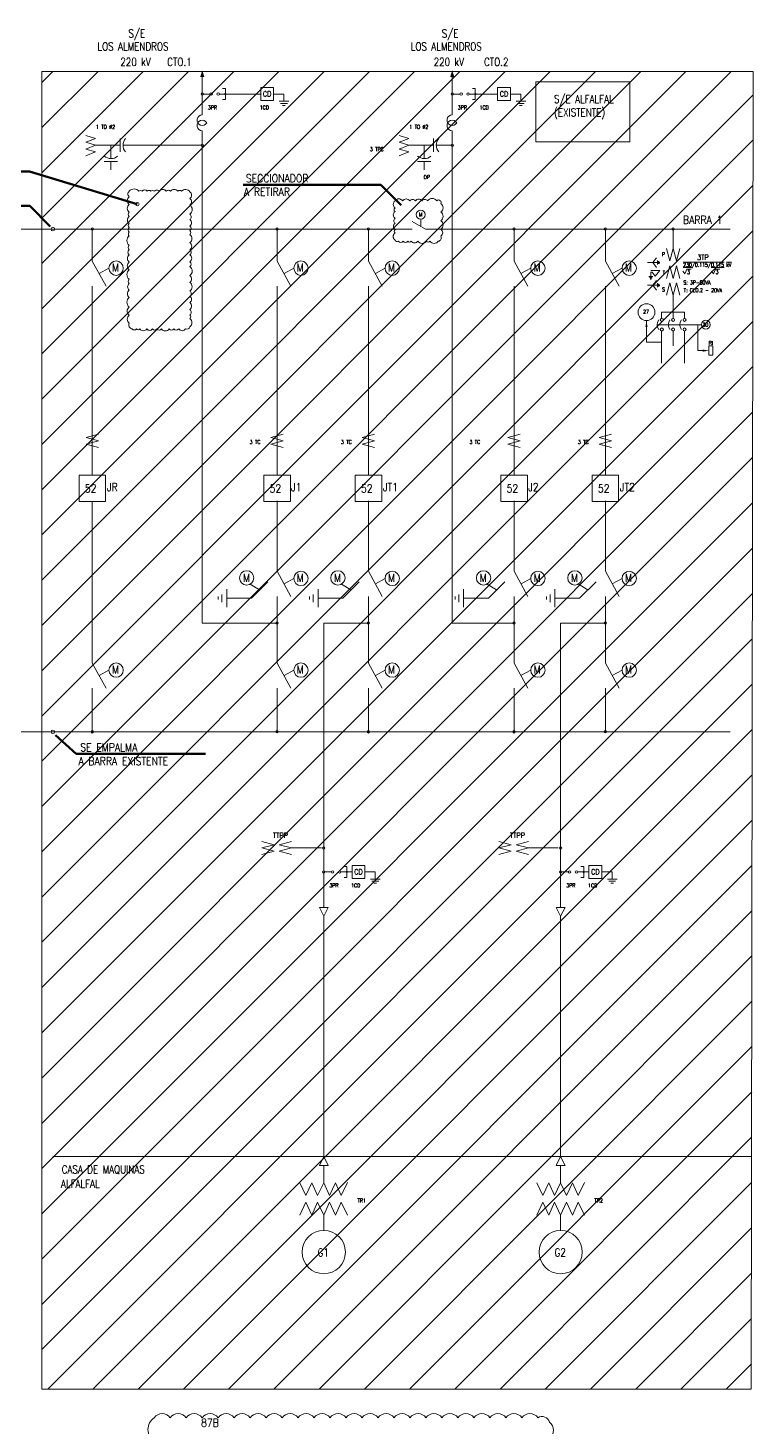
# Model space of a CAD drawing. Header units: millimetres. Extents: x -901 to 884, y -95 to 676.
# Drawn here: x 657.3 to 884, y 238.1 to 675.6 of the extents above; entities that cross this region are included whole.
import ezdxf
from ezdxf.enums import TextEntityAlignment as Align

# ---------------------------------------------------------------- set-up
doc = ezdxf.new("R2010")
doc.units = ezdxf.units.MM
doc.header["$LTSCALE"] = 10
for name, color, linetype, lineweight in [('710-LT-PLA-151_R3 - EQUIPOS', 134, 'Continuous', 5), ('EL-EQUIPOS ELECTRICOS', 3, 'Continuous', 0), ('EL-NIVEL-220kV', 84, 'Continuous', 0), ('IG-SIMBOLOGIAS', 151, 'Continuous', 0), ('IG-TEXTOS', 2, 'Continuous', 0)]:
    doc.layers.add(name, color=color, linetype=linetype, lineweight=lineweight)
doc.styles.add('CADE200 (2.0x1.7)', font='romans.shx', dxfattribs={"width": 0.85, "height": 0.4})
doc.styles.add('CADE200 (2.5x2.0)', font='romans.shx', dxfattribs={"width": 0.8, "height": 0.5})
doc.styles.add('Romans', font='romans.shx')
doc.styles.add('Style-romans', font='romans.shx')
doc.dimstyles.new('Copy of Cade-200', dxfattribs={"dimscale": 0.005, "dimtxt": 0.5, "dimasz": 0.5, "dimexe": 0.25, "dimexo": 0.25, "dimgap": 0.25, "dimtad": 1, "dimdec": 1, "dimzin": 11, "dimdsep": 46, "dimtxsty": 'Style-romans', "dimcen": 0.09, "dimclrd": 9, "dimclre": 9, "dimclrt": 2, "dimadec": 0, "dimazin": 3, "dimtfac": 1, "dimtdec": 1, "dimtmove": 0, "dimatfit": 3, "dimfxl": 1, "dimfrac": 2, "dimtzin": 11, "dimlwd": 0, "dimlwe": 0, "dimarcsym": 0})

# ---------------------------------------------------------------- blocks, each defined once
blk = doc.blocks.new('INT. PODER')
at = {"layer": 'EL-EQUIPOS ELECTRICOS', "color": 3}
for p, q in [((437.63, 495.41), (437.63, 499.29)), ((437.63, 483.23), (437.63, 487.11))]:
    blk.add_line(p, q, dxfattribs=at)
blk.add_lwpolyline([(433.49, 495.41), (433.49, 487.11), (441.78, 487.11), (441.78, 495.41)], close=True, dxfattribs=at)
at = {"layer": 'IG-TEXTOS', "style": 'Romans', "width": 0.85}
blk.add_text('52', height=2.5, dxfattribs=at).set_placement((435.3, 489.99))
blk = doc.blocks.new('DESC. PAT')
at = {"layer": 'EL-EQUIPOS ELECTRICOS', "color": 3}
for p, q in [((437.63, 445.54), (437.63, 448.97)), ((437.63, 433.71), (437.63, 437.7)), ((425.6, 437.17), (429.59, 437.17))]:
    blk.add_line(p, q, dxfattribs=at)
for points in [[(429.59, 437.17), (434.71, 442.25)], [(437.63, 445.54), (441.96, 437.7)], [(425.6, 437.17), (421.86, 437.17)]]:
    blk.add_lwpolyline(points, dxfattribs=at)
at = {"layer": 'IG-SIMBOLOGIAS', "color": 151}
for points in [[(439.8, 441.62), (442.84, 443.32)], [(419.19, 437.63), (419.19, 436.7)], [(420.35, 438.33), (420.35, 435.89)], [(421.86, 439.95), (421.86, 434.38)]]:
    blk.add_lwpolyline(points, dxfattribs=at)
blk.add_circle((445.08, 443.32), 2.24, dxfattribs=at)
at = {"layer": 'IG-TEXTOS', "style": 'Romans', "width": 0.85}
blk.add_text('M', height=2.5, dxfattribs=at).set_placement((443.78, 442.27))

msp = doc.modelspace()

# ---------------------------------------------------------------- hatches: boundary and pattern name
at = {"layer": 'EL-NIVEL-220kV'}
h = msp.add_hatch(dxfattribs=at)
h.set_pattern_fill('_USER', color=256, style=0)
h.set_pattern_definition([(225, (541.907, -83.367), (7.07107, -7.07107), [])])
h.paths.add_polyline_path([(883.99, 661.99), (661.63, 661.99), (661.63, 250.3), (883.45, 250.3)])

# ---------------------------------------------------------------- linework, layer by layer
for p, q in [((711.76, 660.75), (711.76, 648.44)), ((789.92, 660.75), (789.92, 648.44)), ((714.16, 654.97), (712.13, 654.97)), ((718.97, 654.97), (717.1, 654.97)), ((730.03, 654.97), (718.97, 654.97)), ((737.3, 654.97), (734.03, 654.97)), ((738.81, 652.7), (735.79, 652.7)), ((738.38, 652.05), (736.22, 652.05)), ((737.3, 654.97), (737.3, 652.7)), ((792.32, 654.97), (790.29, 654.97)), ((797.13, 654.97), (795.26, 654.97)), ((804.13, 654.97), (797.13, 654.97)), ((811.39, 654.97), (808.12, 654.97)), ((812.9, 652.7), (809.88, 652.7)), ((812.47, 652.05), (810.31, 652.05)), ((811.39, 654.97), (811.39, 652.7)), ((737.73, 651.41), (736.87, 651.41)), ((811.82, 651.41), (810.96, 651.41)), ((711.76, 643.49), (711.76, 489.68)), ((789.92, 643.49), (789.92, 489.68)), ((675.34, 641.99, 0), (678.33, 641.09, 0)), ((678.33, 641.09, 0), (675.34, 639.89, 0)), ((675.34, 639.89, 0), (678.33, 638.99, 0)), ((678.33, 638.99, 0), (675.34, 637.79, 0)), ((686.07, 638.99, 0), (678.33, 638.99, 0)), ((683.19, 638.99, 0), (683.19, 634.78, 0)), ((686.07, 641.08, 0), (686.07, 636.9, 0)), ((711.76, 638.99, 0), (686.98, 638.99, 0)), ((773.31, 641.99, 0), (776.31, 641.09, 0)), ((776.31, 641.09, 0), (773.31, 639.89, 0)), ((773.31, 639.89, 0), (776.31, 638.99, 0)), ((776.31, 638.99, 0), (773.31, 637.79, 0)), ((784.05, 638.99, 0), (776.31, 638.99, 0)), ((781.16, 638.99, 0), (781.16, 634.78, 0)), ((784.05, 641.08, 0), (784.05, 636.9, 0)), ((789.92, 638.99, 0), (784.95, 638.99, 0)), ((675.34, 637.79, 0), (678.33, 636.89, 0)), ((678.33, 636.89, 0), (675.34, 635.69, 0)), ((773.31, 637.79, 0), (776.31, 636.89, 0)), ((776.31, 636.89, 0), (773.31, 635.69, 0)), ((681.1, 633.88, 0), (685.28, 633.88, 0)), ((683.19, 633.88, 0), (683.19, 631.25, 0)), ((779.08, 633.88, 0), (783.26, 633.88, 0)), ((781.17, 633.88, 0), (781.17, 631.25, 0)), ((665.05, 612.77), (777.41, 612.77)), ((677.37, 606.21), (677.37, 612.77)), ((735.16, 606.21), (735.16, 612.77)), ((763.72, 606.21), (763.72, 612.77)), ((781.54, 612.77), (777.41, 615.19)), ((780.09, 615.91), (780.09, 613.84)), ((781.54, 612.77), (876.82, 612.77)), ((809.26, 606.21), (809.26, 612.77)), ((837.82, 606.21), (837.82, 612.77)), ((858.99, 606.7), (858.99, 612.77)), ((677.37, 602.78), (677.37, 606.21)), ((735.16, 602.78), (735.16, 606.21)), ((763.72, 602.78), (763.72, 606.21)), ((809.26, 602.78), (809.26, 606.21)), ((837.82, 602.78), (837.82, 606.21)), ((852.64, 602.32), (853.84, 603.83)), ((856.92, 606.7), (857.96, 602.84)), ((857.96, 602.84), (858.99, 606.7)), ((858.99, 606.7), (860.03, 602.84)), ((860.03, 602.84), (861.06, 606.7)), ((850.96, 602.32), (854.15, 602.32)), ((851.98, 599.84), (854.86, 599.84)), ((852.64, 602.32), (853.84, 600.81)), ((853.42, 598.03), (854.86, 599.84)), ((854.15, 602.32), (854.15, 602.92)), ((854.15, 602.32), (854.15, 601.72)), ((854.45, 601.89), (854.45, 602.75)), ((854.75, 602.07), (854.75, 602.57)), ((856.92, 597.38), (857.96, 601.25)), ((857.96, 601.25), (858.99, 597.38)), ((858.99, 597.38), (860.03, 601.25)), ((860.03, 601.25), (861.06, 597.38)), ((862.07, 599.59), (862.68, 598.77)), ((862.68, 598.77), (863.31, 600.21)), ((863.31, 600.21), (864.63, 600.21)), ((871.03, 599.62), (871.64, 598.81)), ((871.64, 598.81), (872.28, 600.24)), ((872.28, 600.24), (873.59, 600.24)), ((850.96, 595.23), (854.15, 595.23)), ((852.03, 597.93), (851.43, 597.93)), ((851.6, 597.63), (852.46, 597.63)), ((851.78, 597.33), (852.28, 597.33)), ((851.95, 597.03), (852.11, 597.03)), ((852.03, 599.29), (852.03, 597.93)), ((852.03, 599.29), (852.41, 599.29)), ((852.03, 597.93), (852.63, 597.93)), ((852.41, 599.29), (853.42, 598.03)), ((852.64, 595.23), (853.84, 596.74)), ((852.64, 595.23), (853.84, 593.72)), ((854.15, 595.23), (854.15, 595.83)), ((854.15, 595.23), (854.15, 594.63)), ((854.45, 594.8), (854.45, 595.65)), ((854.75, 594.97), (854.75, 595.48)), ((856.92, 592.1), (857.96, 595.96)), ((857.96, 595.96), (858.99, 592.1)), ((858.99, 592.1), (860.03, 595.96)), ((860.03, 595.96), (861.06, 592.1)), ((677.37, 590.95), (677.37, 594.94)), ((677.37, 590.95), (677.37, 535.89)), ((735.16, 590.95), (735.16, 594.94)), ((735.16, 590.95), (735.16, 535.89)), ((763.72, 590.95), (763.72, 594.94)), ((763.72, 590.95), (763.72, 535.89)), ((809.26, 590.95), (809.26, 594.94)), ((809.26, 590.95), (809.26, 535.89)), ((837.82, 590.95), (837.82, 594.94)), ((837.82, 590.95), (837.82, 535.89)), ((858.99, 592.1), (858.99, 586.8)), ((862.51, 586.8), (855.4, 586.8)), ((855.4, 584.88), (855.4, 586.8)), ((858.99, 584.88), (858.99, 586.8)), ((862.51, 584.88), (862.51, 586.8)), ((850.67, 584.18), (850.67, 577.43)), ((867.88, 582.9), (853.97, 582.9)), ((866.71, 574.8), (866.71, 582.9)), ((855.4, 570.91), (855.4, 580.92)), ((858.99, 576.28), (858.99, 580.92)), ((862.51, 570.91), (862.51, 580.92)), ((855.4, 577.43), (850.67, 577.43)), ((868.31, 574.8), (866.71, 574.8)), ((675.44, 547.61), (679.3, 548.65)), ((679.3, 546.57), (675.44, 547.61)), ((733.23, 547.61), (737.1, 548.65)), ((737.1, 546.57), (733.23, 547.61)), ((761.79, 547.61), (765.65, 548.65)), ((765.65, 546.57), (761.79, 547.61)), ((807.33, 547.61), (811.19, 548.65)), ((811.19, 546.57), (807.33, 547.61)), ((835.88, 547.61), (839.75, 548.65)), ((839.75, 546.57), (835.88, 547.61)), ((675.44, 545.54), (679.3, 546.57)), ((679.3, 544.5), (675.44, 545.54)), ((733.23, 545.54), (737.1, 546.57)), ((737.1, 544.5), (733.23, 545.54)), ((761.79, 545.54), (765.65, 546.57)), ((765.65, 544.5), (761.79, 545.54)), ((807.33, 545.54), (811.19, 546.57)), ((811.19, 544.5), (807.33, 545.54)), ((835.88, 545.54), (839.75, 546.57)), ((839.75, 544.5), (835.88, 545.54)), ((677.37, 527.6), (677.37, 480.61)), ((735.16, 527.89), (735.16, 509.26)), ((763.72, 527.89), (763.72, 509.26)), ((809.26, 527.89), (809.26, 509.26)), ((837.82, 527.89), (837.82, 509.26)), ((735.16, 497.99), (735.16, 480.61)), ((809.26, 496), (809.26, 480.61)), ((763.72, 494), (763.72, 480.61)), ((837.82, 494), (837.82, 480.61)), ((735.16, 489.68), (711.76, 489.68)), ((763.72, 489.68), (749.74, 489.68)), ((749.74, 400.82), (749.74, 489.68)), ((809.26, 489.68), (789.92, 489.68)), ((837.82, 489.68), (823.83, 489.68)), ((823.83, 400.82), (823.83, 489.68)), ((677.37, 477.18), (677.37, 480.61)), ((735.16, 477.18), (735.16, 480.61)), ((763.72, 477.18), (763.72, 480.61)), ((809.26, 477.18), (809.26, 480.61)), ((837.82, 477.18), (837.82, 480.61)), ((677.37, 465.36), (677.37, 469.34)), ((735.16, 465.36), (735.16, 469.34)), ((763.72, 465.36), (763.72, 469.34)), ((809.26, 465.36), (809.26, 469.34)), ((837.82, 465.36), (837.82, 469.34)), ((677.37, 465.36), (677.37, 455.68)), ((735.16, 465.36), (735.16, 455.68)), ((763.72, 465.36), (763.72, 455.68)), ((809.26, 465.36), (809.26, 455.68)), ((837.82, 465.36), (837.82, 455.68)), ((665.05, 455.68), (665.05, 455.68)), ((665.05, 455.68), (876.82, 455.68)), ((730.36, 421.45), (734.23, 420.41)), ((734.23, 420.41), (730.36, 419.38)), ((739.68, 421.45), (735.82, 420.41)), ((735.82, 420.41), (739.68, 419.38)), ((804.46, 421.45), (808.32, 420.41)), ((808.32, 420.41), (804.46, 419.38)), ((813.77, 421.45), (809.91, 420.41)), ((809.91, 420.41), (813.77, 419.38)), ((730.36, 419.38), (734.23, 418.34)), ((734.23, 418.34), (730.36, 417.31)), ((739.68, 419.38), (735.82, 418.34)), ((735.82, 418.34), (739.68, 417.31)), ((739.68, 419.38), (749.01, 419.38)), ((804.46, 419.38), (808.32, 418.34)), ((808.32, 418.34), (804.46, 417.31)), ((813.77, 419.38), (809.91, 418.34)), ((809.91, 418.34), (813.77, 417.31)), ((813.77, 419.38), (823.1, 419.38)), ((752.14, 411.9), (750.11, 411.9)), ((756.94, 411.9), (755.07, 411.9)), ((758.59, 411.9), (756.94, 411.9)), ((765.85, 411.9), (762.59, 411.9)), ((765.85, 411.9), (765.85, 409.63)), ((826.23, 411.9), (824.2, 411.9)), ((831.04, 411.9), (829.17, 411.9)), ((832.68, 411.9), (831.04, 411.9)), ((839.95, 411.9), (836.68, 411.9)), ((839.95, 411.9), (839.95, 409.63)), ((767.36, 409.63), (764.35, 409.63)), ((766.93, 408.99), (764.78, 408.99)), ((766.29, 408.34), (765.42, 408.34)), ((841.46, 409.63), (838.44, 409.63)), ((841.03, 408.99), (838.87, 408.99)), ((840.38, 408.34), (839.52, 408.34)), ((749.74, 323), (749.74, 398.04)), ((823.83, 323), (823.83, 398.04)), ((665.05, 323), (883.54, 323)), ((749.74, 314.78), (749.74, 320.22)), ((823.83, 314.78), (823.83, 320.22)), ((749.74, 304.67), (749.74, 299.89)), ((823.83, 304.67), (823.83, 299.89))]:
    msp.add_line(p, q, dxfattribs=at)
for points in [[(883.45, 250.3), (661.63, 250.3), (661.63, 661.99), (883.99, 661.99)], [(734.03, 656.97), (730.03, 656.97), (730.03, 652.97), (734.03, 652.97)], [(808.12, 656.97), (804.13, 656.97), (804.13, 652.97), (808.12, 652.97)], [(816.04, 658.8), (845.51, 658.8), (845.51, 640.06), (816.04, 640.06)], [(871.42, 576.25), (870.21, 576.25), (870.21, 573.34), (871.42, 573.34)], [(762.59, 413.9), (758.59, 413.9), (758.59, 409.9), (762.59, 409.9)], [(836.68, 413.9), (832.68, 413.9), (832.68, 409.9), (836.68, 409.9)], [(751.11, 400.82), (749.74, 398.04), (748.37, 400.82)], [(825.21, 400.82), (823.83, 398.04), (822.46, 400.82)], [(751.11, 320.22), (749.74, 323), (748.37, 320.22)], [(825.21, 320.22), (823.83, 323), (822.46, 320.22)]]:
    msp.add_lwpolyline(points, close=True, dxfattribs=at)
for points in [[(718.12, 653.26), (718.97, 653.26), (718.97, 656.68), (718.12, 656.68)], [(796.29, 653.26), (797.13, 653.26), (797.13, 656.68), (796.29, 656.68)], [(574.19, 612.77), (665.05, 612.77)], [(677.37, 602.78), (681.7, 594.94)], [(679.54, 598.86), (682.58, 600.56)], [(735.16, 602.78), (739.49, 594.94)], [(737.33, 598.86), (740.37, 600.56)], [(763.72, 602.78), (768.05, 594.94)], [(765.89, 598.86), (768.93, 600.56)], [(809.26, 602.78), (813.59, 594.94)], [(811.42, 598.86), (814.47, 600.56)], [(837.82, 602.78), (842.15, 594.94)], [(839.98, 598.86), (843.03, 600.56)], [(729.68, 500), (726.71, 501.82)], [(758.24, 500), (755.27, 501.82)], [(803.78, 500), (800.8, 501.82)], [(832.33, 500), (829.36, 501.82)], [(677.37, 477.18), (681.7, 469.34)], [(735.16, 477.18), (739.49, 469.34)], [(763.72, 477.18), (768.05, 469.34)], [(809.26, 477.18), (813.59, 469.34)], [(837.82, 477.18), (842.15, 469.34)], [(679.54, 473.26), (682.58, 474.96)], [(737.33, 473.26), (740.37, 474.96)], [(765.89, 473.26), (768.93, 474.96)], [(811.42, 473.26), (814.47, 474.96)], [(839.98, 473.26), (843.03, 474.96)], [(665.6, 455.68), (-42.24, 455.68)], [(756.1, 410.19), (756.94, 410.19), (756.94, 413.61), (756.1, 413.61)], [(830.19, 410.19), (831.04, 410.19), (831.04, 413.61), (830.19, 413.61)], [(742.28, 314.79), (744.15, 310.78), (746.01, 314.78), (747.79, 310.76), (749.74, 314.78), (751.54, 310.78), (753.4, 314.78), (755.18, 310.76), (757.22, 314.83)], [(816.37, 314.79), (818.25, 310.78), (820.11, 314.78), (821.89, 310.76), (823.83, 314.78), (825.64, 310.78), (827.5, 314.78), (829.28, 310.76), (831.32, 314.83)], [(742.28, 304.66), (744.15, 308.67), (746.01, 304.67), (747.79, 308.69), (749.74, 304.67), (751.54, 308.67), (753.4, 304.67), (755.18, 308.69), (757.22, 304.62)], [(816.37, 304.66), (818.25, 308.67), (820.11, 304.67), (821.89, 308.69), (823.83, 304.67), (825.64, 308.67), (827.5, 304.67), (829.28, 308.69), (831.32, 304.62)]]:
    msp.add_lwpolyline(points, dxfattribs=at)
for points in [[(711.76, 655.34, -1), (711.76, 654.6, -1), (711.76, 655.34)], [(718.97, 655.15, 1), (718.97, 654.79, 1), (718.97, 655.15)], [(789.92, 655.34, -1), (789.92, 654.6, -1), (789.92, 655.34)], [(797.13, 655.15, 1), (797.13, 654.79, 1), (797.13, 655.15)], [(711.76, 639.35, -1), (711.76, 638.62, -1), (711.76, 639.35)], [(789.92, 639.35, -1), (789.92, 638.62, -1), (789.92, 639.35)], [(691.99, 620.57, 1), (690.89, 620.57, 1), (691.99, 620.57)], [(665.6, 612.77, 1), (664.49, 612.77, 1), (665.6, 612.77)], [(677.73, 612.77, 1), (677, 612.77, 1), (677.73, 612.77)], [(735.53, 612.77, 1), (734.79, 612.77, 1), (735.53, 612.77)], [(764.08, 612.77, 1), (763.35, 612.77, 1), (764.08, 612.77)], [(809.62, 612.77, 1), (808.89, 612.77, 1), (809.62, 612.77)], [(838.18, 612.77, 1), (837.44, 612.77, 1), (838.18, 612.77)], [(859.36, 612.77, 1), (858.63, 612.77, 1), (859.36, 612.77)], [(735.53, 489.68, 1), (734.8, 489.68, 1), (735.53, 489.68)], [(764.09, 489.68, 1), (763.35, 489.68, 1), (764.09, 489.68)], [(809.63, 489.68, 1), (808.89, 489.68, 1), (809.63, 489.68)], [(838.18, 489.68, 1), (837.45, 489.68, 1), (838.18, 489.68)], [(665.6, 455.68, 1), (664.49, 455.68, 1), (665.6, 455.68)], [(677.74, 455.68, 1), (677, 455.68, 1), (677.74, 455.68)], [(735.53, 455.68, 1), (734.8, 455.68, 1), (735.53, 455.68)], [(764.09, 455.68, 1), (763.35, 455.68, 1), (764.09, 455.68)], [(809.63, 455.68, 1), (808.89, 455.68, 1), (809.63, 455.68)], [(838.18, 455.68, 1), (837.45, 455.68, 1), (838.18, 455.68)], [(749.74, 419.74, -1), (749.74, 419.01, -1), (749.74, 419.74)], [(823.83, 419.74, -1), (823.83, 419.01, -1), (823.83, 419.74)], [(749.74, 412.27, -1), (749.74, 411.54, -1), (749.74, 412.27)], [(756.94, 412.08, 1), (756.94, 411.72, 1), (756.94, 412.08)], [(823.83, 412.27, -1), (823.83, 411.54, -1), (823.83, 412.27)], [(831.04, 412.08, 1), (831.04, 411.72, 1), (831.04, 412.08)]]:
    msp.add_lwpolyline(points, format="xyb", dxfattribs=at)
for points in [[(688.94, 624.57, -0.520567), (691.92, 624.57, -0.520567), (692.92, 624.57, -0.520567), (694.57, 624.57, -0.520567), (695.69, 624.57, -0.520567), (696.73, 624.57, -0.520567), (698.3, 624.57, -0.520567), (700.51, 624.57, -0.520567), (701.85, 624.57, -0.520567), (704.12, 624.57, -0.520567), (705.29, 624.57, -0.520567), (707.87, 624.4, -0.520567), (707.87, 622.32, -0.520567), (707.87, 620.29, -0.520567), (707.87, 617.42, -0.520567), (707.87, 615.73, -0.520567), (707.87, 613.73, -0.520567), (707.87, 612.3, -0.520567), (707.87, 611.02, -0.520567), (707.87, 608.57, -0.520567), (707.87, 606.3, -0.520567), (707.87, 604.75, -0.520567), (707.87, 602.53, -0.520567), (707.87, 601.09, -0.520567), (707.87, 598.25, -0.520567), (707.87, 596.1, -0.520567), (707.87, 593.39, -0.520567), (707.87, 591.77, -0.520567), (707.87, 589.83, -0.520567), (707.87, 587.65, -0.520567), (707.87, 585.86, -0.520567), (707.87, 584.75, -0.520567), (707.87, 582.26, -0.520567), (706.54, 581.58, -0.520567), (704.38, 581.58, -0.520567), (702.88, 581.58, -0.520567), (701.39, 581.58, -0.520567), (699.03, 581.58, -0.520567), (697.54, 581.58, -0.520567), (696.21, 581.58, -0.520567), (694.4, 581.58, -0.520567), (692.22, 581.58, -0.520567), (691.17, 581.58, -0.520567), (689.87, 581.58, -0.520567), (688.94, 583.38, -0.520567), (688.94, 585.84, -0.520567), (688.94, 588.45, -0.520567), (688.94, 591.37, -0.520567), (688.94, 593.72, -0.520567), (688.94, 595.72, -0.520567), (688.94, 597.08, -0.520567), (688.94, 600.02, -0.520567), (688.94, 602.48, -0.520567), (688.94, 604.7, -0.520567), (688.94, 606.36, -0.520567), (688.94, 607.7, -0.520567), (688.94, 610.66, -0.520567), (688.94, 611.77, -0.520567), (688.94, 613.26, -0.520567), (688.94, 614.49, -0.520567), (688.94, 616.7, -0.520567), (688.94, 618.07, -0.520567), (688.94, 620.45, -0.520567), (688.94, 622.86, -0.520567)], [(772.04, 621.6, -0.520567), (774.42, 621.6, -0.520567), (776.66, 621.6, -0.520567), (778.41, 621.6, -0.520567), (780.43, 621.6, -0.520567), (782.21, 621.6, -0.520567), (785.07, 621.6, -0.520567), (786.2, 621.6, -0.520567), (786.37, 620.74, -0.520567), (786.37, 618.12, -0.520567), (786.37, 615.39, -0.520567), (786.37, 612.72, -0.520567), (786.37, 610.56, -0.520567), (785.57, 608.97, -0.520567), (782.93, 608.97, -0.520567), (781.79, 608.97, -0.520567), (779.2, 608.97, -0.520567), (777.11, 608.97, -0.520567), (776.01, 608.97, -0.520567), (774.57, 608.97, -0.520567), (773.05, 608.97, -0.520567), (772.04, 609.34, -0.520567), (772.04, 611.56, -0.520567), (772.04, 612.6, -0.520567), (772.04, 614.62, -0.520567), (772.04, 616.15, -0.520567), (772.04, 618.22, -0.520567), (772.04, 619.41, -0.520567)]]:
    msp.add_lwpolyline(points, format="xyb", close=True, dxfattribs=at)
for centre, radius in [((714.54, 654.97), 0.382), ((716.72, 654.97), 0.382), ((792.71, 654.97), 0.382), ((794.88, 654.97), 0.382), ((780.09, 617.3), 1.4), ((684.82, 600.56), 2.24), ((742.61, 600.56), 2.24), ((771.17, 600.56), 2.24), ((816.71, 600.56), 2.24), ((845.27, 600.56), 2.24), ((850.67, 586.8), 2.62), ((855.47, 584.4), 0.48), ((855.47, 581.4), 0.48), ((858.99, 584.4), 0.48), ((858.99, 581.4), 0.48), ((862.58, 584.4), 0.48), ((862.58, 581.4), 0.48), ((869.25, 582.9), 1.37), ((725.62, 503.78), 2.24), ((754.17, 503.78), 2.24), ((799.71, 503.78), 2.24), ((828.27, 503.78), 2.24), ((684.82, 474.96), 2.24), ((742.61, 474.96), 2.24), ((771.17, 474.96), 2.24), ((816.71, 474.96), 2.24), ((845.27, 474.96), 2.24), ((752.52, 411.9), 0.382), ((754.69, 411.9), 0.382), ((826.61, 411.9), 0.382), ((828.79, 411.9), 0.382), ((749.74, 293.12), 6.77), ((823.83, 293.12), 6.77)]:
    msp.add_circle(centre, radius, dxfattribs=at)
for centre, radius, start, end in [((711.76, 646.79, 0), 1.65, 90, 330.0823), ((789.92, 646.79, 0), 1.65, 90, 330.0823), ((711.76, 645.14, 0), 1.65, 29.9177, 270), ((789.92, 645.14, 0), 1.65, 29.9177, 270), ((690.04, 638.99, 0), 3.07, 136.9564, 222.8253), ((788.02, 638.99, 0), 3.07, 136.9564, 222.8253), ((683.19, 637.85, 0), 3.07, 226.9564, 312.8253), ((781.17, 637.85, 0), 3.07, 226.9564, 312.8253), ((856.36, 582.9), 2.39, 141.2847, 218.7153), ((859.88, 582.9), 2.39, 141.2847, 218.7153), ((863.47, 582.9), 2.39, 141.2847, 218.7153)]:
    msp.add_arc(centre, radius, start, end, dxfattribs=at)
at = {"layer": 'EL-NIVEL-220kV', "extrusion": (0, 0, -1)}
for points in [[(-711.1, 660.25), (-712.43, 660.25), (-711.76, 662.4)], [(-789.26, 660.25), (-790.59, 660.25), (-789.92, 662.4)], [(-850.33, 582.18), (-851, 582.18), (-850.67, 584.18)]]:
    msp.add_solid(points, dxfattribs=at)
at = {"layer": 'EL-NIVEL-220kV'}
msp.add_solid([(868.21, 574.46), (868.21, 575.13), (870.21, 574.8)], dxfattribs=at)
at = {"layer": 'IG-SIMBOLOGIAS'}
msp.add_lwpolyline([(696.72, 233.91, -0.520567), (696.72, 241.35, -0.520567), (701.72, 241.35, -0.520567), (706.72, 241.35, -0.520567), (711.72, 241.35, -0.520567), (716.72, 241.35, -0.520567), (721.72, 241.35, -0.520567), (726.72, 241.35, -0.520567), (731.72, 241.35, -0.520567), (736.72, 241.35, -0.520567), (741.72, 241.35, -0.520567), (746.72, 241.35, -0.520567), (751.72, 241.35, -0.520567), (756.72, 241.35, -0.520567), (761.72, 241.35, -0.520567), (766.72, 241.35, -0.520567), (771.72, 241.35, -0.520567), (776.72, 241.35, -0.520567), (781.72, 241.35, -0.520567), (786.72, 241.35, -0.520567), (791.72, 241.35, -0.520567), (796.72, 241.35, -0.520567), (801.72, 241.35, -0.520567), (806.72, 241.35, -0.520567), (811.72, 241.35, -0.520567), (816.72, 241.35, -0.520567), (820.3, 239.93, -0.520567), (820.3, 234.93, -0.520567)], format="xyb", dxfattribs=at)

# ---------------------------------------------------------------- block references
at = {"layer": 'EL-NIVEL-220kV'}
for name, p in [('INT. PODER', (239.74, 40.49)), ('INT. PODER', (297.53, 40.49)), ('INT. PODER', (326.09, 40.49)), ('INT. PODER', (371.63, 40.49)), ('INT. PODER', (400.18, 40.49)), ('DESC. PAT', (297.53, 60.29)), ('DESC. PAT', (326.09, 60.29)), ('DESC. PAT', (371.63, 60.29)), ('DESC. PAT', (400.18, 60.29))]:
    msp.add_blockref(name, p, dxfattribs=at)

# ---------------------------------------------------------------- texts
for s, height, style, width, p in [('S/E', 2.5, 'CADE200 (2.5x2.0)', 0.8, (688.67, 672.63)), ('S/E', 2.5, 'CADE200 (2.5x2.0)', 0.8, (786.65, 672.63)), ('LOS ALMENDROS', 2.5, 'CADE200 (2.5x2.0)', 0.8, (678.98, 668.57)), ('LOS ALMENDROS', 2.5, 'CADE200 (2.5x2.0)', 0.8, (776.96, 668.57)), ('220 kV', 2.5, 'CADE200 (2.5x2.0)', 0.8, (686.13, 663.75)), ('CTO.1', 2.5, 'CADE200 (2.5x2.0)', 0.8, (700.8, 663.75)), ('220 kV', 2.5, 'CADE200 (2.5x2.0)', 0.8, (784.11, 663.75)), ('CTO.2', 2.5, 'CADE200 (2.5x2.0)', 0.8, (799.87, 663.75)), ('3PR', 1.2, 'CADE200 (2.0x1.7)', 0.85, (713.51, 650.16)), ('1CD', 1.2, 'CADE200 (2.0x1.7)', 0.85, (729.74, 650.16)), ('3PR', 1.2, 'CADE200 (2.0x1.7)', 0.85, (791.67, 650.16)), ('1CD', 1.2, 'CADE200 (2.0x1.7)', 0.85, (798.48, 650.16)), ('OP', 1.2, 'CADE200 (2.0x1.7)', 0.85, (780.98, 628.43, 0)), ('M', 2.5, 'Romans', 0.85, (683.52, 599.52)), ('M', 2.5, 'Romans', 0.85, (741.31, 599.52)), ('M', 2.5, 'Romans', 0.85, (769.87, 599.52)), ('M', 2.5, 'Romans', 0.85, (815.41, 599.52)), ('M', 2.5, 'Romans', 0.85, (843.96, 599.52)), ('3', 1.2, 'CADE200 (2.0x1.7)', 0.75, (863.39, 598.73)), ('3', 1.2, 'CADE200 (2.0x1.7)', 0.75, (872.29, 598.73)), ('JR', 2.5, 'Romans', 0.85, (681.93, 530.9)), ('J1', 2.5, 'Romans', 0.85, (739.51, 530.9)), ('JT1', 2.5, 'Romans', 0.85, (768.25, 530.9)), ('J2', 2.5, 'Romans', 0.85, (813.66, 530.9)), ('JT2', 2.5, 'Romans', 0.85, (842.32, 530.9)), ('M', 2.5, 'Romans', 0.85, (724.45, 502.58)), ('M', 2.5, 'Romans', 0.85, (753, 502.58)), ('M', 2.5, 'Romans', 0.85, (798.54, 502.58)), ('M', 2.5, 'Romans', 0.85, (827.1, 502.58)), ('M', 2.5, 'Romans', 0.85, (683.52, 473.92)), ('M', 2.5, 'Romans', 0.85, (741.31, 473.92)), ('M', 2.5, 'Romans', 0.85, (769.87, 473.92)), ('M', 2.5, 'Romans', 0.85, (815.41, 473.92)), ('M', 2.5, 'Romans', 0.85, (843.96, 473.92)), ('3PR', 1.2, 'CADE200 (2.0x1.7)', 0.85, (751.49, 407.1)), ('1CD', 1.2, 'CADE200 (2.0x1.7)', 0.85, (758.29, 407.1)), ('3PR', 1.2, 'CADE200 (2.0x1.7)', 0.85, (825.58, 407.1)), ('1CD', 1.2, 'CADE200 (2.0x1.7)', 0.85, (832.39, 407.1)), ('CASA DE MAQUINAS', 2.5, 'CADE200 (2.5x2.0)', 0.8, (667.81, 317.69)), ('ALFALFAL', 2.5, 'CADE200 (2.5x2.0)', 0.8, (667.58, 313.16)), ('TR1', 1.2, 'CADE200 (2.0x1.7)', 0.85, (760.3, 308.62)), ('TR2', 1.2, 'CADE200 (2.0x1.7)', 0.85, (834.4, 308.62))]:
    msp.add_text(s, height=height, dxfattribs=dict(at, style=style, width=width)).set_placement(p)
for s, height, style, width, p in [('CD', 1.65, 'CADE200 (2.0x1.7)', 0.85, (732.04, 654.19)), ('CD', 1.65, 'CADE200 (2.0x1.7)', 0.85, (806.13, 654.19)), ('M', 1.2, 'CADE200 (2.0x1.7)', 0.85, (780.01, 616.71)), ('P', 1.2, 'CADE200 (2.0x1.7)', 0.85, (856, 604.29)), ('T', 1.2, 'CADE200 (2.0x1.7)', 0.85, (856.07, 598.56)), ('S', 1.2, 'CADE200 (2.0x1.7)', 0.85, (856.02, 593.28)), ('27', 1.2, 'CADE200 (2.0x1.7)', 0.85, (850.54, 586.38)), ('30', 1.2, 'CADE200 (2.0x1.7)', 0.85, (869.07, 582.29)), ('CD', 1.65, 'CADE200 (2.0x1.7)', 0.85, (760.6, 411.13)), ('CD', 1.65, 'CADE200 (2.0x1.7)', 0.85, (834.69, 411.13)), ('G1', 2.5, 'CADE200 (2.5x2.0)', 0.8, (749.6, 291.77)), ('G2', 2.5, 'CADE200 (2.5x2.0)', 0.8, (823.69, 291.77))]:
    msp.add_text(s, height=height, dxfattribs=dict(at, style=style, width=width)).set_placement(p, align=Align.CENTER)
for s, height, style, width, p in [('1 TO %%c2', 1.2, 'CADE200 (2.0x1.7)', 0.85, (678.49, 643.74, 0)), ('1 TO %%c2', 1.2, 'CADE200 (2.0x1.7)', 0.85, (776.47, 643.74, 0)), ('3 TPC', 1.2, 'CADE200 (2.0x1.7)', 0.85, (764.16, 636.77, 0)), ('A RETIRAR', 2.5, 'Romans', 0.85, (724.8, 622.46)), ('SECCIONADOR', 2.5, 'Romans', 0.85, (725.37, 626.64)), ('3TP', 1.65, 'CADE200 (2.0x1.7)', 0.85, (866.5, 602.62)), ('S: 3P-80VA', 1.2, 'CADE200 (2.0x1.7)', 0.75, (862.2, 595.11)), ('T: CLO.2 - 20VA', 1.2, 'CADE200 (2.0x1.7)', 0.75, (862.35, 592.69)), ('3 TC', 1.2, 'CADE200 (2.0x1.7)', 0.85, (726.56, 545.29)), ('3 TC', 1.2, 'CADE200 (2.0x1.7)', 0.85, (755.11, 545.29)), ('3 TC', 1.2, 'CADE200 (2.0x1.7)', 0.85, (795.3, 545.29)), ('3 TC', 1.2, 'CADE200 (2.0x1.7)', 0.85, (829.21, 545.29)), ('SE EMPALMA ', 2.5, 'Romans', 0.85, (673.6, 448.82)), ('A BARRA EXISTENTE', 2.5, 'Romans', 0.85, (673.04, 444.51)), ('TTPP', 1.65, 'CADE200 (2.0x1.7)', 0.85, (733.87, 422.01)), ('TTPP', 1.65, 'CADE200 (2.0x1.7)', 0.85, (807.97, 422.01))]:
    msp.add_text(s, height=height, dxfattribs=dict(at, style=style, width=width)).set_placement(p, align=Align.BOTTOM_LEFT)
at = {"layer": 'EL-NIVEL-220kV', "style": 'CADE200 (2.0x1.7)', "width": 0.85}
msp.add_text('RI', height=1.2, dxfattribs=at).set_placement((870.8, 576.22), align=Align.BOTTOM_CENTER)
at = {"layer": 'EL-NIVEL-220kV', "insert": (821.74, 647.16), "char_height": 2.5, "attachment_point": 7, "style": 'CADE200 (2.5x2.0)'}
msp.add_mtext('S/E ALFALFAL\\P(EXISTENTE)', dxfattribs=at)
at = {"layer": 'EL-NIVEL-220kV', "insert": (862.14, 600.6), "char_height": 1.2, "attachment_point": 7, "line_spacing_factor": 0.725792, "style": 'CADE200 (2.0x1.7)'}
msp.add_mtext('\\W0.882353x;\\L\\O230\\l/0.115/\\L0.115\\l kV', dxfattribs=at)
at = {"layer": 'IG-TEXTOS', "style": 'Romans', "width": 0.85}
msp.add_text('BARRA 1', height=2.5, dxfattribs=at).set_placement((862.09, 614.4))
msp.add_text('87B', height=2.5, dxfattribs=at).set_placement((714.17, 238.54), align=Align.CENTER)

# ---------------------------------------------------------------- leaders
at = {"layer": '710-LT-PLA-151_R3 - EQUIPOS', "color": 2, "linetype": 'Continuous'}
msp.add_leader([(664.23, 613.62), (657.87, 620.02), (614.84, 620.02)], dimstyle='Copy of Cade-200', override={"dimclrd": 0, "dimlwd": 65534}, dxfattribs=at)
at = {"layer": 'EL-NIVEL-220kV'}
for points in [[(691.44, 620.57), (657.76, 630.79), (614.73, 630.79)], [(773.96, 620.2), (767.59, 626.61), (724.57, 626.61)], [(665.91, 454.61), (672.28, 448.79), (712.72, 448.79)]]:
    msp.add_leader(points, dimstyle='Copy of Cade-200', override={"dimclrd": 0, "dimlwd": 65534}, dxfattribs=at)

doc.saveas('drawing.dxf')
